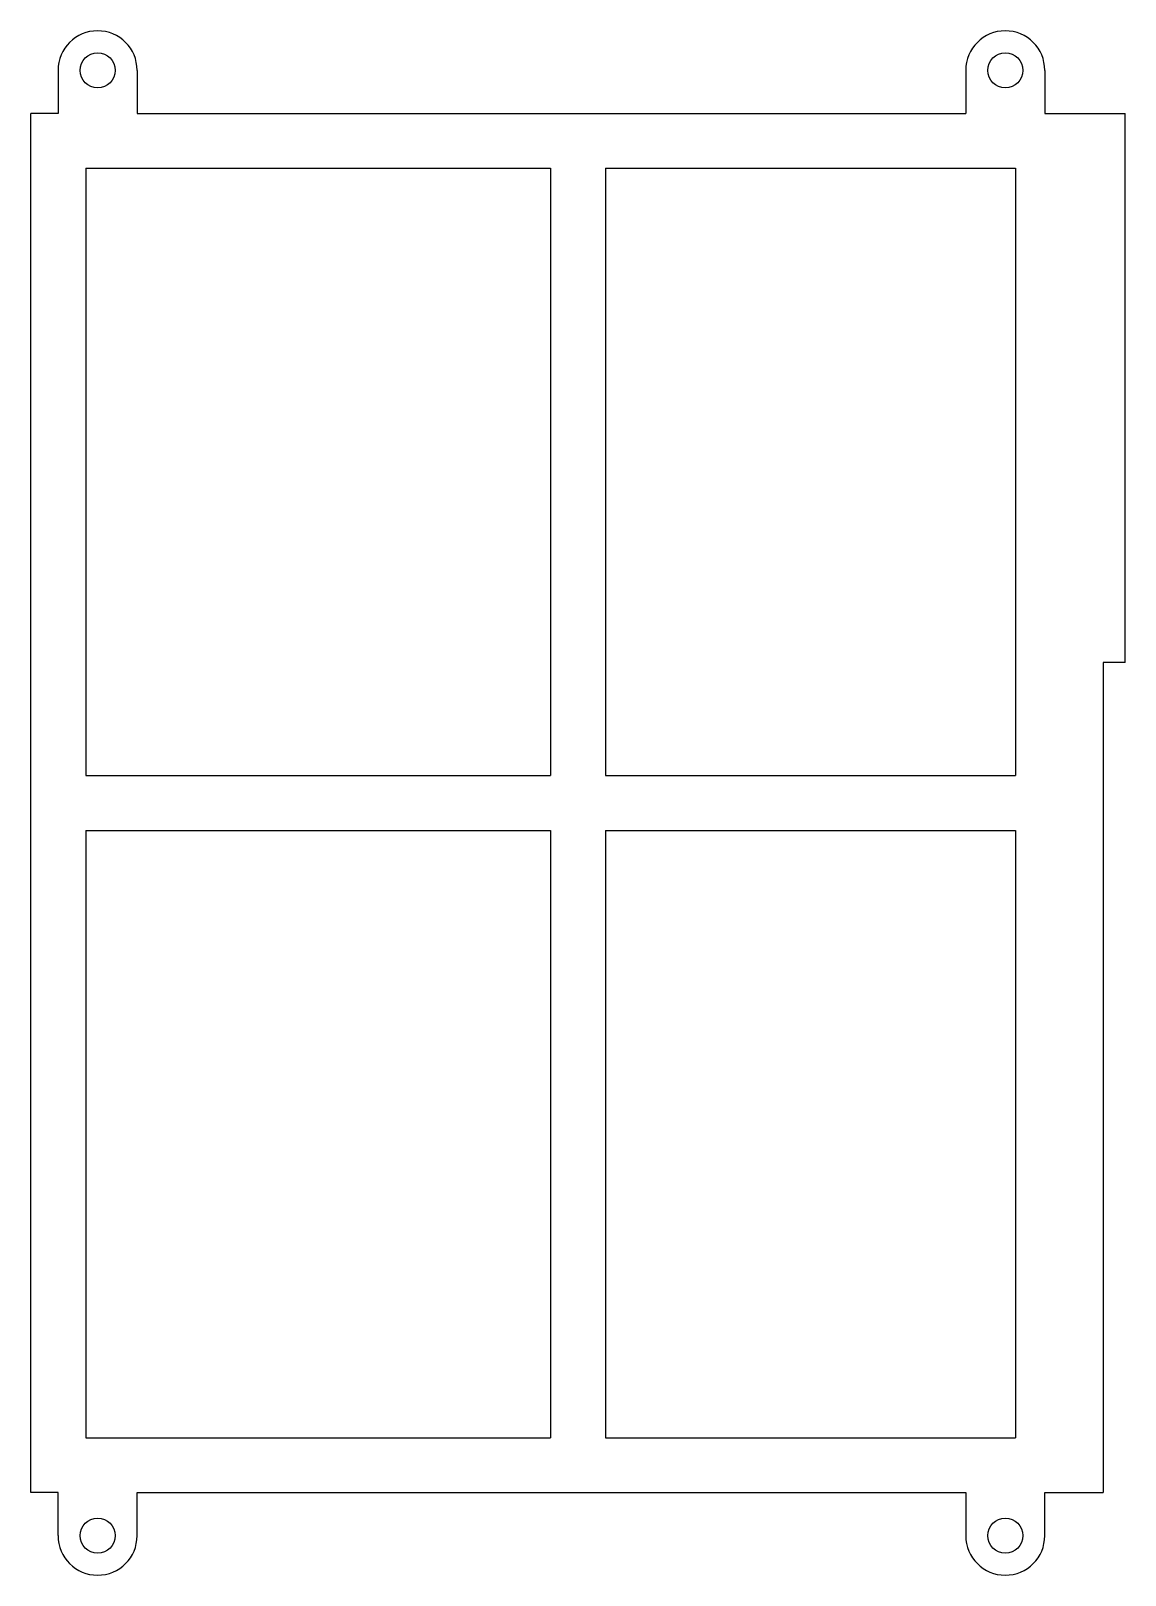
# Model space of a CAD drawing. Extents: x -50 to 50, y -70 to 70.
import ezdxf

# ---------------------------------------------------------------- set-up
doc = ezdxf.new("R2010")
doc.units = 0
doc.layers.add('MODELSKETCH_VISIBLE', color=7, linetype='CONTINUOUS')

msp = doc.modelspace()

# ---------------------------------------------------------------- linework, layer by layer
at = {"layer": 'MODELSKETCH_VISIBLE'}
for p, q in [((-47.37, 66.72), (-47.37, 62.8)), ((-40.17, 66.72), (-40.17, 62.8)), ((35.33, 66.72), (35.33, 62.8)), ((42.53, 66.72), (42.53, 62.8)), ((-49.85, -62.8), (-49.85, 62.8)), ((-47.37, 62.8), (-49.85, 62.8)), ((-40.17, 62.8), (35.33, 62.8)), ((42.53, 62.8), (49.85, 62.8)), ((49.85, 12.8), (49.85, 62.8)), ((-44.85, 57.8), (-2.5, 57.8)), ((-44.85, 57.8), (-44.85, 2.5)), ((-2.5, 57.8), (-2.5, 2.5)), ((2.5, 57.8), (39.85, 57.8)), ((2.5, 57.8), (2.5, 2.5)), ((39.85, 57.8), (39.85, 2.5)), ((49.85, 12.8), (47.85, 12.8)), ((47.85, 12.8), (47.85, -62.8)), ((-44.85, 2.5), (-2.5, 2.5)), ((2.5, 2.5), (39.85, 2.5)), ((-44.85, -2.5), (-2.5, -2.5)), ((-44.85, -2.5), (-44.85, -57.8)), ((-2.5, -2.5), (-2.5, -57.8)), ((2.5, -2.5), (2.5, -57.8)), ((2.5, -2.5), (39.85, -2.5)), ((39.85, -2.5), (39.85, -57.8)), ((-44.85, -57.8), (-2.5, -57.8)), ((2.5, -57.8), (39.85, -57.8)), ((-47.37, -62.8), (-49.85, -62.8)), ((-47.37, -66.72), (-47.37, -62.8)), ((-40.17, -66.72), (-40.17, -62.8)), ((-40.17, -62.8), (35.33, -62.8)), ((35.33, -62.8), (35.33, -66.72)), ((42.53, -62.8), (47.85, -62.8)), ((42.53, -66.72), (42.53, -62.8))]:
    msp.add_line(p, q, dxfattribs=at)
for centre in [(-43.77, 66.72), (38.93, 66.72), (-43.77, -66.72), (38.93, -66.72)]:
    msp.add_circle(centre, 1.6, dxfattribs=at)
for centre, start, end in [((-43.77, 66.72), 0, 180), ((38.93, 66.72), 0, 180), ((-43.77, -66.72), 180, 0), ((38.93, -66.72), 180, 0)]:
    msp.add_arc(centre, 3.6, start, end, dxfattribs=at)

doc.saveas('drawing.dxf')
